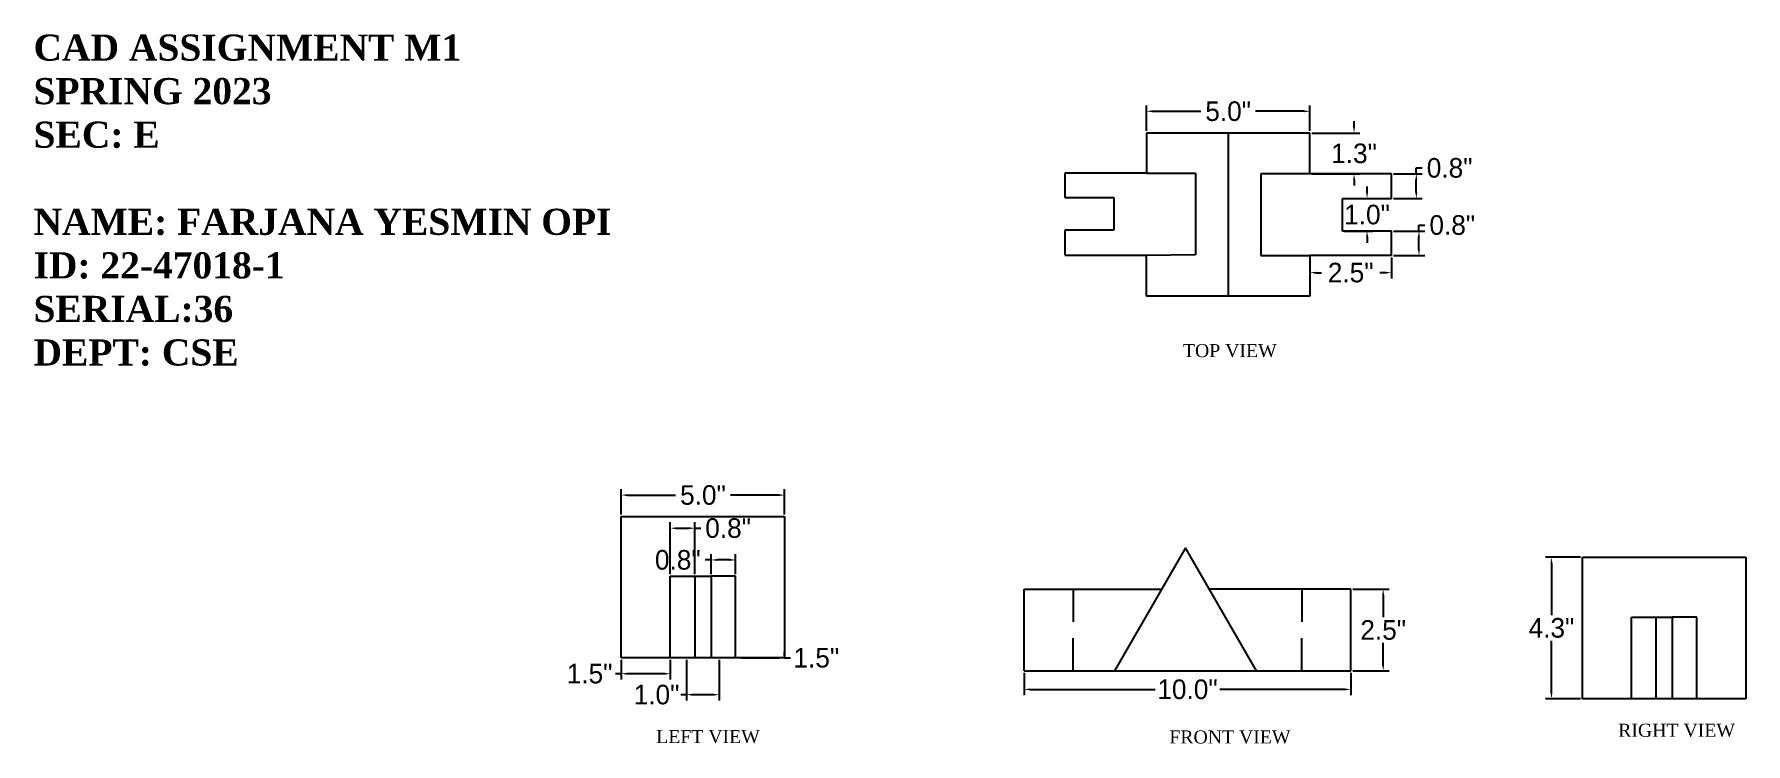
# Model space of a CAD drawing. Header units: inches. Extents: x 24.3 to 76.7, y 15.7 to 37.4.
import ezdxf

# ---------------------------------------------------------------- set-up
doc = ezdxf.new("R2010")
doc.units = ezdxf.units.IN
doc.header["$MEASUREMENT"] = 0
doc.dimstyles.get("Standard").update_dxf_attribs({"dimtxt": 0.6, "dimasz": 0.18, "dimexe": 0.18, "dimexo": 0.0625, "dimgap": 0.09, "dimtad": 0, "dimtih": 1, "dimtoh": 1, "dimdec": 1, "dimzin": 0, "dimdsep": 46, "dimlunit": 3, "dimtxsty": 'Standard', "dimcen": 0.09, "dimclrt": 5, "dimadec": 0, "dimazin": 0, "dimtfac": 1, "dimtdec": 1, "dimtofl": 0, "dimtmove": 0, "dimatfit": 3, "dimfxl": 1, "dimtolj": 1, "dimtzin": 0, "dimarcsym": 0})

# ---------------------------------------------------------------- blocks, each defined once
blk = doc.blocks.new('*D49')
at = {"color": 0, "lineweight": -2}
for p, q in [((42.25, 22.745), (42.25, 23.515)), ((42.43, 23.335), (43.91, 23.335)), ((47.07, 23.335), (45.59, 23.335)), ((47.25, 22.745), (47.25, 23.515))]:
    blk.add_line(p, q, dxfattribs=at)
at = {"color": 0}
for points in [[(42.43, 23.365), (42.43, 23.305), (42.25, 23.335)], [(47.07, 23.365), (47.07, 23.305), (47.25, 23.335)]]:
    blk.add_solid(points, dxfattribs=at)
at = {"layer": 'Defpoints', "color": 0}
for p in [(47.25, 23.335), (42.25, 22.682), (47.25, 22.682)]:
    blk.add_point(p, dxfattribs=at)
at = {"color": 5, "insert": (44.75, 23.335), "char_height": 0.6, "attachment_point": 5}
blk.add_mtext('\\A1;5.0"', dxfattribs=at)
blk = doc.blocks.new('*D50')
at = {"color": 0, "lineweight": -2}
for p, q in [((43.75, 20.915), (43.75, 22.502)), ((43.93, 22.322), (44.32, 22.322)), ((44.5, 20.915), (44.5, 22.502)), ((44.5, 22.322), (44.68, 22.322))]:
    blk.add_line(p, q, dxfattribs=at)
at = {"color": 0}
for points in [[(43.93, 22.352), (43.93, 22.292), (43.75, 22.322)], [(44.32, 22.352), (44.32, 22.292), (44.5, 22.322)]]:
    blk.add_solid(points, dxfattribs=at)
at = {"layer": 'Defpoints', "color": 0}
for p in [(44.5, 22.322), (43.75, 20.852), (44.5, 20.852)]:
    blk.add_point(p, dxfattribs=at)
at = {"color": 5, "insert": (45.52, 22.322), "char_height": 0.6, "attachment_point": 5}
blk.add_mtext('\\A1;0.8"', dxfattribs=at)
blk = doc.blocks.new('*D51')
at = {"color": 0, "lineweight": -2}
for p, q in [((45, 20.915), (45, 21.53)), ((45.75, 20.915), (45.75, 21.53)), ((45, 21.35), (44.82, 21.35)), ((45.57, 21.35), (45.18, 21.35))]:
    blk.add_line(p, q, dxfattribs=at)
at = {"color": 0}
for points in [[(45.18, 21.38), (45.18, 21.32), (45, 21.35)], [(45.57, 21.38), (45.57, 21.32), (45.75, 21.35)]]:
    blk.add_solid(points, dxfattribs=at)
at = {"layer": 'Defpoints', "color": 0}
for p in [(45, 21.35), (45, 20.852), (45.75, 20.852)]:
    blk.add_point(p, dxfattribs=at)
at = {"color": 5, "insert": (43.98, 21.35), "char_height": 0.6, "attachment_point": 5}
blk.add_mtext('\\A1;0.8"', dxfattribs=at)
blk = doc.blocks.new('*D52')
at = {"color": 0, "lineweight": -2}
for p, q in [((45.75, 18.415), (45.75, 18.532)), ((45.93, 18.352), (47.07, 18.352)), ((47.25, 18.415), (47.25, 18.532)), ((47.25, 18.352), (47.43, 18.352))]:
    blk.add_line(p, q, dxfattribs=at)
at = {"color": 0}
for points in [[(45.93, 18.382), (45.93, 18.322), (45.75, 18.352)], [(47.07, 18.382), (47.07, 18.322), (47.25, 18.352)]]:
    blk.add_solid(points, dxfattribs=at)
at = {"layer": 'Defpoints', "color": 0}
for p in [(45.75, 18.352), (47.25, 18.352), (47.25, 18.352)]:
    blk.add_point(p, dxfattribs=at)
at = {"color": 5, "insert": (48.22, 18.352), "char_height": 0.6, "attachment_point": 5}
blk.add_mtext('\\A1;1.5"', dxfattribs=at)
blk = doc.blocks.new('*D53')
at = {"color": 0, "lineweight": -2}
for p, q in [((42.25, 17.866), (42.07, 17.866)), ((42.25, 18.29), (42.25, 17.686)), ((43.57, 17.866), (42.43, 17.866)), ((43.75, 18.29), (43.75, 17.686))]:
    blk.add_line(p, q, dxfattribs=at)
at = {"color": 0}
for points in [[(42.43, 17.896), (42.43, 17.836), (42.25, 17.866)], [(43.57, 17.896), (43.57, 17.836), (43.75, 17.866)]]:
    blk.add_solid(points, dxfattribs=at)
at = {"layer": 'Defpoints', "color": 0}
for p in [(42.25, 18.352), (43.75, 18.352), (42.25, 17.866)]:
    blk.add_point(p, dxfattribs=at)
at = {"color": 5, "insert": (41.28, 17.866), "char_height": 0.6, "attachment_point": 5}
blk.add_mtext('\\A1;1.5"', dxfattribs=at)
blk = doc.blocks.new('*D54')
at = {"color": 0, "lineweight": -2}
for p, q in [((44.25, 18.29), (44.25, 17.044)), ((45.25, 18.29), (45.25, 17.044)), ((44.25, 17.224), (44.07, 17.224)), ((45.07, 17.224), (44.43, 17.224))]:
    blk.add_line(p, q, dxfattribs=at)
at = {"color": 0}
for points in [[(44.43, 17.254), (44.43, 17.194), (44.25, 17.224)], [(45.07, 17.254), (45.07, 17.194), (45.25, 17.224)]]:
    blk.add_solid(points, dxfattribs=at)
at = {"layer": 'Defpoints', "color": 0}
for p in [(44.25, 18.352), (45.25, 18.352), (44.25, 17.224)]:
    blk.add_point(p, dxfattribs=at)
at = {"color": 5, "insert": (43.33, 17.224), "char_height": 0.6, "attachment_point": 5}
blk.add_mtext('\\A1;1.0"', dxfattribs=at)
blk = doc.blocks.new('*D55')
at = {"color": 0, "lineweight": -2}
for p, q in [((54.579, 17.891), (54.579, 17.206)), ((64.579, 17.891), (64.579, 17.206)), ((54.759, 17.386), (58.589, 17.386)), ((64.399, 17.386), (60.569, 17.386))]:
    blk.add_line(p, q, dxfattribs=at)
at = {"color": 0}
for points in [[(54.759, 17.416), (54.759, 17.356), (54.579, 17.386)], [(64.399, 17.416), (64.399, 17.356), (64.579, 17.386)]]:
    blk.add_solid(points, dxfattribs=at)
at = {"layer": 'Defpoints', "color": 0}
for p in [(54.579, 17.953), (64.579, 17.953), (64.579, 17.386)]:
    blk.add_point(p, dxfattribs=at)
at = {"color": 5, "insert": (59.579, 17.386), "char_height": 0.6, "attachment_point": 5}
blk.add_mtext('\\A1;10.0"', dxfattribs=at)
blk = doc.blocks.new('*D56')
at = {"color": 0, "lineweight": -2}
for p, q in [((64.641, 20.453), (65.748, 20.453)), ((65.568, 20.273), (65.568, 19.593)), ((65.568, 18.133), (65.568, 18.813)), ((64.641, 17.953), (65.748, 17.953))]:
    blk.add_line(p, q, dxfattribs=at)
at = {"color": 0}
for points in [[(65.538, 20.273), (65.598, 20.273), (65.568, 20.453)], [(65.538, 18.133), (65.598, 18.133), (65.568, 17.953)]]:
    blk.add_solid(points, dxfattribs=at)
at = {"layer": 'Defpoints', "color": 0}
for p in [(64.579, 20.453), (64.579, 17.953), (65.568, 17.953)]:
    blk.add_point(p, dxfattribs=at)
at = {"color": 5, "insert": (65.568, 19.203), "char_height": 0.6, "attachment_point": 5}
blk.add_mtext('\\A1;2.5"', dxfattribs=at)
blk = doc.blocks.new('*D57')
at = {"color": 0, "lineweight": -2}
for p, q in [((71.601, 21.432), (70.537, 21.432)), ((70.717, 21.252), (70.717, 19.657)), ((70.717, 17.282), (70.717, 18.877)), ((71.601, 17.102), (70.537, 17.102))]:
    blk.add_line(p, q, dxfattribs=at)
at = {"color": 0}
for points in [[(70.687, 21.252), (70.747, 21.252), (70.717, 21.432)], [(70.687, 17.282), (70.747, 17.282), (70.717, 17.102)]]:
    blk.add_solid(points, dxfattribs=at)
at = {"layer": 'Defpoints', "color": 0}
for p in [(71.664, 21.432), (70.717, 17.102), (71.664, 17.102)]:
    blk.add_point(p, dxfattribs=at)
at = {"color": 5, "insert": (70.717, 19.267), "char_height": 0.6, "attachment_point": 5}
blk.add_mtext('\\A1;4.3"', dxfattribs=at)
blk = doc.blocks.new('*D58')
at = {"color": 0, "lineweight": -2}
for p, q in [((63.323, 30.61), (63.323, 29.966)), ((65.823, 30.61), (65.823, 29.966)), ((63.503, 30.146), (63.683, 30.146)), ((65.643, 30.146), (65.463, 30.146))]:
    blk.add_line(p, q, dxfattribs=at)
at = {"color": 0}
for points in [[(63.503, 30.176), (63.503, 30.116), (63.323, 30.146)], [(65.643, 30.176), (65.643, 30.116), (65.823, 30.146)]]:
    blk.add_solid(points, dxfattribs=at)
at = {"layer": 'Defpoints', "color": 0}
for p in [(63.323, 30.672), (65.823, 30.672), (63.323, 30.146)]:
    blk.add_point(p, dxfattribs=at)
at = {"color": 5, "insert": (64.573, 30.146), "char_height": 0.6, "attachment_point": 5}
blk.add_mtext('\\A1;2.5"', dxfattribs=at)
blk = doc.blocks.new('*D59')
at = {"color": 0, "lineweight": -2}
for p, q in [((66.662, 31.422), (66.662, 31.602)), ((66.662, 31.602), (66.842, 31.602)), ((65.886, 31.422), (66.842, 31.422)), ((66.662, 30.852), (66.662, 31.242)), ((65.886, 30.672), (66.842, 30.672))]:
    blk.add_line(p, q, dxfattribs=at)
at = {"color": 0}
for points in [[(66.632, 31.242), (66.692, 31.242), (66.662, 31.422)], [(66.632, 30.852), (66.692, 30.852), (66.662, 30.672)]]:
    blk.add_solid(points, dxfattribs=at)
at = {"layer": 'Defpoints', "color": 0}
for p in [(65.823, 31.422), (66.662, 31.422), (65.823, 30.672)]:
    blk.add_point(p, dxfattribs=at)
at = {"color": 5, "insert": (67.682, 31.602), "char_height": 0.6, "attachment_point": 5}
blk.add_mtext('\\A1;0.8"', dxfattribs=at)
blk = doc.blocks.new('*D60')
at = {"color": 0, "lineweight": -2}
for p, q in [((65.886, 33.172), (66.761, 33.172)), ((66.581, 33.172), (66.581, 33.352)), ((66.581, 33.352), (66.761, 33.352)), ((66.581, 32.602), (66.581, 32.992)), ((65.886, 32.422), (66.761, 32.422))]:
    blk.add_line(p, q, dxfattribs=at)
at = {"color": 0}
for points in [[(66.551, 32.992), (66.611, 32.992), (66.581, 33.172)], [(66.551, 32.602), (66.611, 32.602), (66.581, 32.422)]]:
    blk.add_solid(points, dxfattribs=at)
at = {"layer": 'Defpoints', "color": 0}
for p in [(65.823, 33.172), (66.581, 33.172), (65.823, 32.422)]:
    blk.add_point(p, dxfattribs=at)
at = {"color": 5, "insert": (67.601, 33.352), "char_height": 0.6, "attachment_point": 5}
blk.add_mtext('\\A1;0.8"', dxfattribs=at)
blk = doc.blocks.new('*D61')
at = {"color": 0, "lineweight": -2}
for p, q in [((65.073, 32.602), (65.073, 32.782)), ((64.386, 32.422), (65.253, 32.422)), ((64.386, 31.422), (65.253, 31.422)), ((65.073, 31.242), (65.073, 31.062))]:
    blk.add_line(p, q, dxfattribs=at)
at = {"color": 0}
for points in [[(65.043, 32.602), (65.103, 32.602), (65.073, 32.422)], [(65.043, 31.242), (65.103, 31.242), (65.073, 31.422)]]:
    blk.add_solid(points, dxfattribs=at)
at = {"layer": 'Defpoints', "color": 0}
for p in [(64.323, 32.422), (65.073, 32.422), (64.323, 31.422)]:
    blk.add_point(p, dxfattribs=at)
at = {"color": 5, "insert": (65.073, 31.922), "char_height": 0.6, "attachment_point": 5}
blk.add_mtext('\\A1;1.0"', dxfattribs=at)
blk = doc.blocks.new('*D62')
at = {"color": 0, "lineweight": -2}
for p, q in [((64.676, 34.602), (64.676, 34.782)), ((63.386, 34.422), (64.856, 34.422)), ((63.386, 33.172), (64.856, 33.172)), ((64.676, 32.992), (64.676, 32.812))]:
    blk.add_line(p, q, dxfattribs=at)
at = {"color": 0}
for points in [[(64.646, 34.602), (64.706, 34.602), (64.676, 34.422)], [(64.646, 32.992), (64.706, 32.992), (64.676, 33.172)]]:
    blk.add_solid(points, dxfattribs=at)
at = {"layer": 'Defpoints', "color": 0}
for p in [(63.323, 34.422), (63.323, 33.172), (64.676, 33.172)]:
    blk.add_point(p, dxfattribs=at)
at = {"color": 5, "insert": (64.676, 33.797), "char_height": 0.6, "attachment_point": 5}
blk.add_mtext('\\A1;1.3"', dxfattribs=at)
blk = doc.blocks.new('*D63')
at = {"color": 0, "lineweight": -2}
for p, q in [((58.323, 34.485), (58.323, 35.267)), ((63.323, 34.485), (63.323, 35.267)), ((58.503, 35.087), (59.983, 35.087)), ((63.143, 35.087), (61.663, 35.087))]:
    blk.add_line(p, q, dxfattribs=at)
at = {"color": 0}
for points in [[(58.503, 35.117), (58.503, 35.057), (58.323, 35.087)], [(63.143, 35.117), (63.143, 35.057), (63.323, 35.087)]]:
    blk.add_solid(points, dxfattribs=at)
at = {"layer": 'Defpoints', "color": 0}
for p in [(63.323, 35.087), (58.323, 34.422), (63.323, 34.422)]:
    blk.add_point(p, dxfattribs=at)
at = {"color": 5, "insert": (60.823, 35.087), "char_height": 0.6, "attachment_point": 5}
blk.add_mtext('\\A1;5.0"', dxfattribs=at)

msp = doc.modelspace()

# ---------------------------------------------------------------- linework, layer by layer
for p, q in [((63.323, 34.422), (58.323, 34.422)), ((58.323, 34.422), (58.323, 33.197)), ((60.823, 34.422), (60.823, 29.422)), ((63.323, 33.172), (63.323, 34.422)), ((58.323, 33.197), (55.823, 33.197)), ((55.823, 33.197), (55.823, 32.447)), ((58.323, 33.197), (59.823, 33.197)), ((59.823, 33.197), (59.823, 30.697)), ((63.323, 33.172), (61.823, 33.172)), ((61.823, 33.172), (61.823, 30.672)), ((65.823, 33.172), (63.323, 33.172)), ((65.823, 32.422), (65.823, 33.172)), ((55.823, 32.447), (57.323, 32.447)), ((57.323, 32.447), (57.323, 31.447)), ((64.323, 31.422), (64.323, 32.422)), ((64.323, 32.422), (65.823, 32.422)), ((57.323, 31.447), (55.823, 31.447)), ((55.823, 31.447), (55.823, 30.697)), ((65.823, 31.422), (64.323, 31.422)), ((65.823, 30.672), (65.823, 31.422)), ((58.323, 30.672), (55.823, 30.672)), ((59.823, 30.697), (58.323, 30.672)), ((58.323, 29.422), (58.323, 30.672)), ((61.823, 30.672), (63.323, 30.672)), ((65.823, 30.672), (63.323, 30.672)), ((63.323, 30.672), (63.323, 29.422)), ((63.323, 29.422), (58.323, 29.422)), ((42.25, 18.352), (42.25, 22.682)), ((42.25, 22.682), (47.25, 22.682)), ((47.25, 22.682), (47.25, 18.352)), ((71.664, 17.102), (71.664, 21.432)), ((71.664, 21.432), (76.664, 21.432)), ((76.664, 21.432), (76.664, 17.102)), ((43.75, 18.352), (43.75, 20.852)), ((43.75, 20.852), (44.5, 20.852)), ((44.5, 20.852), (44.5, 18.352)), ((44.5, 20.852), (45, 20.852)), ((45.75, 20.852), (45, 20.852)), ((45, 20.852), (45, 18.352)), ((45.75, 18.352), (45.75, 20.852)), ((54.579, 17.953), (54.579, 20.453)), ((54.579, 20.453), (56.079, 20.453)), ((56.079, 20.453), (58.755, 20.453)), ((56.079, 20.453), (56.079, 19.453)), ((63.079, 20.453), (60.215, 20.453)), ((64.579, 20.453), (63.079, 20.453)), ((63.079, 20.453), (63.079, 19.453)), ((64.579, 17.953), (64.579, 20.453)), ((73.164, 17.102), (73.164, 19.602)), ((73.164, 19.602), (73.914, 19.602)), ((73.914, 19.602), (73.914, 17.102)), ((73.914, 19.602), (74.414, 19.602)), ((75.164, 19.602), (74.414, 19.602)), ((74.414, 19.602), (74.414, 17.102)), ((75.164, 17.102), (75.164, 19.602)), ((56.079, 17.953), (56.079, 18.953)), ((63.079, 17.953), (63.079, 18.953)), ((43.75, 18.352), (42.25, 18.352)), ((44.25, 18.352), (43.75, 18.352)), ((45.25, 18.352), (44.25, 18.352)), ((45.75, 18.352), (45.25, 18.352)), ((47.25, 18.352), (45.75, 18.352)), ((54.579, 17.953), (64.579, 17.953)), ((73.164, 17.102), (71.664, 17.102)), ((73.664, 17.102), (73.164, 17.102)), ((74.664, 17.102), (73.664, 17.102)), ((75.164, 17.102), (74.664, 17.102)), ((76.664, 17.102), (75.164, 17.102))]:
    msp.add_line(p, q)
msp.add_lwpolyline([(59.514, 21.72), (57.341, 17.957), (61.686, 17.957)], close=True)

# ---------------------------------------------------------------- texts
at = {"attachment_point": 1}
for s, insert, char_height in [('{\\fTimes New Roman|b1|i0|c0|p18;\\C240;CAD ASSIGNMENT M1\\PSPRING 2023\\PSEC: E\\P\\PNAME: FARJANA YESMIN OPI\\PID: 22-47018-1\\PSERIAL:36\\PDEPT: CSE}', (24.262, 37.439), 0.8), ('{\\fTimes New Roman|b0|i0|c0|p18;TOP VIEW}', (59.439, 27.96), 0.4), ('{\\fTimes New Roman|b0|i0|c0|p18;RIGHT VIEW}', (72.76, 16.334), 0.4), ('{\\fTimes New Roman|b0|i0|c0|p18;LEFT VIEW}', (43.319, 16.142), 0.4), ('{\\fTimes New Roman|b0|i0|c0|p18;FRONT VIEW}', (59.023, 16.13), 0.4)]:
    msp.add_mtext(s, dxfattribs=dict(at, insert=insert, char_height=char_height))

# ---------------------------------------------------------------- dimensions: what is measured, and where the dimension line sits
for base, p1, p2, picture, middle in [((63.323, 35.087), (58.323, 34.422), (63.323, 34.422), '*D63', (60.823, 35.087)), ((63.323, 30.146), (65.823, 30.672), (63.323, 30.672), '*D58', (64.573, 30.146)), ((47.25, 23.335), (42.25, 22.682), (47.25, 22.682), '*D49', (44.75, 23.335)), ((44.499718475, 22.322150786), (43.749718475, 20.852491162), (44.499718475, 20.852491162), '*D50', (45.519718475, 22.322150786)), ((44.999718475, 21.349989244), (45.749718475, 20.852491162), (44.999718475, 20.852491162), '*D51', (43.979718475, 21.349989244)), ((42.25, 17.866), (43.75, 18.352), (42.25, 18.352), '*D53', (41.28, 17.866)), ((44.25, 17.224), (45.25, 18.352), (44.25, 18.352), '*D54', (43.33, 17.224)), ((47.25, 18.352), (45.75, 18.352), (47.25, 18.352), '*D52', (48.22, 18.352)), ((64.579, 17.386), (54.579, 17.953), (64.579, 17.953), '*D55', (59.579, 17.386))]:
    dim = msp.add_linear_dim(base=base, p1=p1, p2=p2, dimstyle='Standard')
    dim.commit()
    dim.dimension.update_dxf_attribs({"geometry": picture, "text_midpoint": middle})
for base, p1, p2, picture, middle in [((64.675586578, 33.172245645), (63.323462699, 34.422245645), (63.323462699, 33.172245645), '*D62', (64.675586578, 33.797245645)), ((66.581374363, 33.172245645), (65.823462699, 32.422245645), (65.823462699, 33.172245645), '*D60', (67.601374363, 33.352245645)), ((65.073, 32.422), (64.323, 31.422), (64.323, 32.422), '*D61', (65.073, 31.922)), ((66.662471547, 31.422245645), (65.823462699, 30.672245645), (65.823462699, 31.422245645), '*D59', (67.682471547, 31.602245645)), ((70.717, 17.102), (71.664, 21.432), (71.664, 17.102), '*D57', (70.717, 19.267)), ((65.568, 17.953), (64.579, 20.453), (64.579, 17.953), '*D56', (65.568, 19.203))]:
    dim = msp.add_linear_dim(base=base, p1=p1, p2=p2, angle=90, dimstyle='Standard')
    dim.commit()
    dim.dimension.update_dxf_attribs({"geometry": picture, "text_midpoint": middle})

doc.saveas('drawing.dxf')
